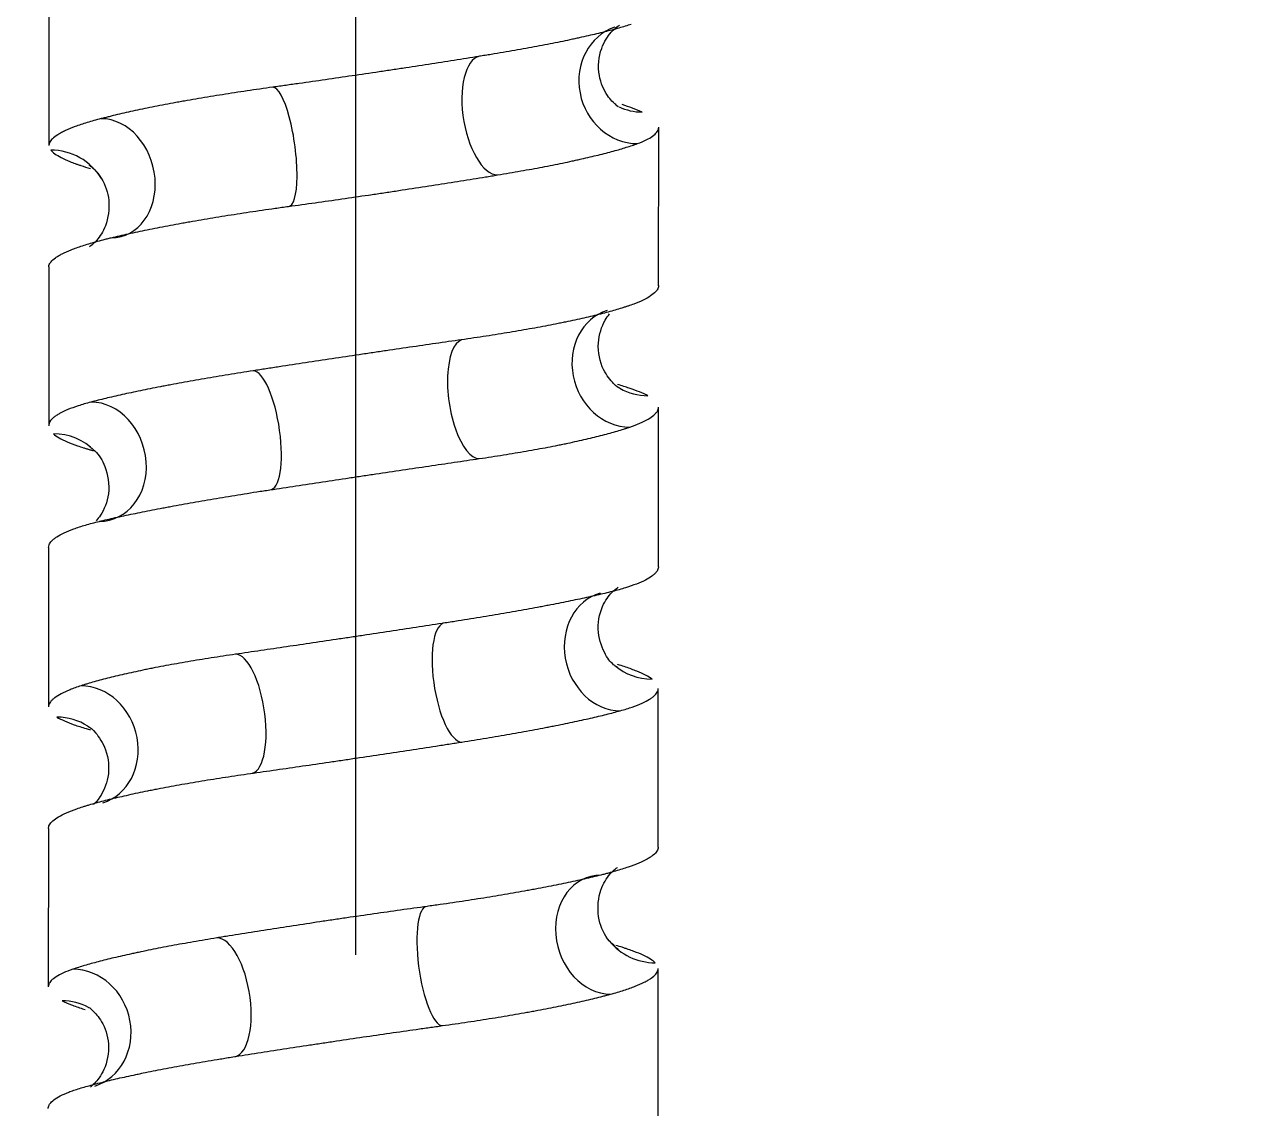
# Model space of a CAD drawing. Header units: millimetres. Extents: x 6110 to 6704, y -2661 to -1821.
# Drawn here: x 6335.95 to 6343.56, y -2261.06 to -2254.31 of the extents above; entities that cross this region are included whole.
import ezdxf

# ---------------------------------------------------------------- set-up
doc = ezdxf.new("R2010")
doc.units = ezdxf.units.MM
doc.header["$LTSCALE"] = 0.1
doc.linetypes.add('CENTERX2', pattern=[101.6, 63.5, -12.7, 12.7, -12.7])
doc.linetypes.add('HIDDEN2', pattern=[4.7625, 3.175, -1.5875])
doc.layers.add('1', color=4, linetype='HIDDEN2', lineweight=13)
doc.layers.add('DIM', color=3, linetype='Continuous', lineweight=9)
doc.layers.add('CENTER', color=1, linetype='CENTERX2')

msp = doc.modelspace()

# ---------------------------------------------------------------- hatches: boundary and pattern name
at = {"layer": 'DIM'}
h = msp.add_hatch(dxfattribs=at)
h.set_pattern_fill('ANSI31', color=2)
edge = h.paths.add_edge_path()
edge.add_line((6619.6172, -2595.9805), (6619.6172, -1962.2056))
edge.add_line((6634.6172, -1966.1101), (6619.6172, -1966.1101))
edge.add_line((6634.6172, -2610.9805), (6634.6172, -1966.1101))
edge.add_line((6634.6172, -2610.9805), (6184.4567, -2610.9805))
edge.add_line((6619.6172, -2595.9805), (6184.4567, -2595.9805))
edge.add_line((6184.4567, -2610.9805), (6184.4567, -2595.9805))

# ---------------------------------------------------------------- linework, layer by layer
at = {"layer": '1', "color": 7, "linetype": 'Continuous', "lineweight": -3}
for p, q in [((6336.0997, -2254.0662), (6336.099, -2255.0589)), ((6339.8984, -2255.9345), (6339.8991, -2254.9458)), ((6336.0985, -2255.8166), (6336.0978, -2256.8072)), ((6339.6576, -2256.5735), (6339.6578, -2256.5739)), ((6339.8972, -2257.6866), (6339.8979, -2256.6923)), ((6336.0973, -2257.5655), (6336.0966, -2258.5596)), ((6339.896, -2259.4352), (6339.8967, -2258.4449)), ((6336.3392, -2258.6797), (6336.3416, -2258.6804)), ((6336.0961, -2259.3174), (6336.0954, -2260.3063)), ((6339.8948, -2261.1858), (6339.8955, -2260.193))]:
    msp.add_line(p, q, dxfattribs=at)
for centre, major_axis, ratio, start_param, end_param in [((6339.7468, -2254.6768), (0.1212, -0.3549), 0.911493, 3.142198, 5.980459), ((6338.8471, -2254.8726), (0.0604, -0.3701), 0.442253, 3.071045, 6.209328), ((6337.5431, -2255.0681), (0.0512, -0.3715), 0.238715, 6.250173, 9.391835), ((6339.8131, -2254.4805), (0.1654, 0.3365), 0.944292, 3.155631, 3.574075), ((6336.4559, -2255.2639), (0.091, -0.3638), 0.80307, 6.085696, 9.22416), ((6336.1057, -2255.4601), (0.3194, 0.1965), 0.987677, 6.27403, 7.29603), ((6339.6945, -2256.4446), (0.116, -0.3566), 0.883816, 3.142098, 6.001101), ((6338.7354, -2256.6404), (0.0538, -0.3711), 0.384062, 3.085548, 6.227234), ((6337.4242, -2256.8359), (0.0567, -0.3707), 0.297891, 6.238801, 9.377301), ((6339.8439, -2256.2484), (0.1861, 0.3256), 0.963236, 3.141486, 3.643803), ((6336.3874, -2257.0316), (0.092, -0.3635), 0.840615, 6.073355, 9.214383), ((6336.118, -2257.228), (0.2667, 0.2636), 0.978937, 6.281456, 7.061331), ((6339.6348, -2258.2125), (0.0958, -0.3626), 0.854282, 3.156971, 6.060499), ((6338.6204, -2258.4081), (0.0573, -0.3706), 0.32561, 3.092796, 6.231331), ((6337.3087, -2258.6037), (0.0533, -0.3712), 0.359631, 6.231679, 9.372743), ((6339.8681, -2258.0162), (0.2418, 0.2867), 0.974334, 3.139342, 3.827274), ((6336.3245, -2258.7995), (0.1103, -0.3584), 0.870427, 0.000332, 2.877564), ((6336.1389, -2258.9958), (0.2027, 0.3155), 0.969085, 6.282931, 6.839703), ((6339.5688, -2259.9802), (0.0947, -0.3628), 0.819783, 2.931919, 6.070488), ((6338.5032, -2260.1759), (0.0515, -0.3714), 0.264212, 3.104959, 6.246058), ((6337.1951, -2260.3714), (0.0596, -0.3702), 0.416189, 6.21749, 9.35587), ((6339.8836, -2259.7841), (0.2911, 0.2364), 0.985157, 3.136968, 4.022152), ((6336.2696, -2260.5673), (0.1148, -0.357), 0.900815, 0.000333, 2.859074), ((6336.1665, -2260.7637), (0.179, 0.3295), 0.952585, 0.000493, 0.475254)]:
    msp.add_ellipse(centre, major_axis=major_axis, ratio=ratio, start_param=start_param, end_param=end_param, dxfattribs=at)
for points, knots in [([(6339.7274, -2254.3051), (6339.7038, -2254.3127), (6339.6781, -2254.3204), (6339.6227, -2254.336), (6339.5632, -2254.3519), (6339.4956, -2254.3681), (6339.4419, -2254.3804), (6339.4142, -2254.3867), (6339.3854, -2254.3929), (6339.366, -2254.3971), (6339.3561, -2254.3992), (6339.3064, -2254.4097), (6339.2651, -2254.4181), (6339.1796, -2254.4349), (6339.0912, -2254.4516), (6338.997, -2254.4683), (6338.9241, -2254.4808), (6338.8995, -2254.485), (6338.8619, -2254.4912), (6338.8493, -2254.4933), (6338.824, -2254.4974), (6338.8112, -2254.4995), (6338.7984, -2254.5015)], [0, 0, 0, 0, 0.125, 0.125, 0.25, 0.375, 0.375, 0.4375, 0.46875, 0.46875, 0.5, 0.5, 0.625, 0.625, 0.75, 0.875, 0.875, 0.9375, 0.9375, 0.96875, 0.96875, 1, 1, 1, 1]), ([(6339.6486, -2254.8198), (6339.6483, -2254.8211), (6339.6377, -2254.8106), (6339.5761, -2254.7567), (6339.5145, -2254.6207), (6339.5304, -2254.4547), (6339.6028, -2254.3473), (6339.6476, -2254.314), (6339.6545, -2254.3107), (6339.6545, -2254.3107)], [0, 0, 0, 0, 0.132994, 0.275753, 0.435551, 0.618603, 0.77104, 0.901233, 1, 1, 1, 1]), ([(6338.7984, -2254.5015), (6338.7474, -2254.5097), (6338.6958, -2254.518), (6338.5914, -2254.5344), (6338.4856, -2254.551), (6338.3774, -2254.5676), (6338.2953, -2254.5801), (6338.2677, -2254.5843), (6338.2262, -2254.5906), (6338.2123, -2254.5926), (6338.1844, -2254.5968), (6338.1705, -2254.5989), (6338.1007, -2254.6094), (6338.045, -2254.6176), (6337.934, -2254.6339), (6337.8234, -2254.65), (6337.7134, -2254.6658), (6337.6312, -2254.6774), (6337.6039, -2254.6812), (6337.5493, -2254.6889), (6337.522, -2254.6927), (6337.4948, -2254.6965)], [0, 0, 0, 0, 0.125, 0.125, 0.25, 0.375, 0.375, 0.4375, 0.4375, 0.46875, 0.46875, 0.5, 0.5, 0.625, 0.625, 0.75, 0.875, 0.875, 0.9375, 0.9375, 1, 1, 1, 1]), ([(6337.4948, -2254.6965), (6337.4402, -2254.704), (6337.3867, -2254.7117), (6337.2818, -2254.7273), (6337.1791, -2254.7431), (6337.0805, -2254.7593), (6337.0082, -2254.7716), (6336.9844, -2254.7758), (6336.949, -2254.782), (6336.9373, -2254.7841), (6336.914, -2254.7883), (6336.9024, -2254.7904), (6336.8452, -2254.8009), (6336.8011, -2254.8093), (6336.7165, -2254.8261), (6336.6354, -2254.8428), (6336.5611, -2254.8595), (6336.508, -2254.872), (6336.4907, -2254.8762), (6336.4655, -2254.8824), (6336.4572, -2254.8845), (6336.4408, -2254.8887), (6336.4328, -2254.8907), (6336.4249, -2254.8928)], [0, 0, 0, 0, 0.125, 0.125, 0.25, 0.375, 0.375, 0.4375, 0.4375, 0.46875, 0.46875, 0.5, 0.5, 0.625, 0.625, 0.75, 0.875, 0.875, 0.9375, 0.9375, 0.96875, 0.96875, 1, 1, 1, 1]), ([(6339.7961, -2254.8515), (6339.7778, -2254.8433), (6339.7574, -2254.835), (6339.7153, -2254.8196), (6339.6942, -2254.8124), (6339.6715, -2254.8052)], [0, 0, 0, 0, 0.536803, 0.536803, 1, 1, 1, 1]), ([(6336.4249, -2254.8928), (6336.3934, -2254.901), (6336.3642, -2254.9093), (6336.3103, -2254.9258), (6336.2609, -2254.9424), (6336.2203, -2254.9591), (6336.1932, -2254.9717), (6336.1847, -2254.9758), (6336.1728, -2254.9821), (6336.169, -2254.9842), (6336.1616, -2254.9885), (6336.1581, -2254.9906), (6336.1413, -2255.001), (6336.1303, -2255.0093), (6336.1132, -2255.0257), (6336.1023, -2255.0401), (6336.099, -2255.0542), (6336.099, -2255.0603)], [0, 0, 0, 0, 0.147498, 0.147498, 0.294996, 0.442494, 0.442494, 0.516243, 0.516243, 0.553118, 0.553118, 0.589992, 0.589992, 0.73749, 0.73749, 0.884988, 1, 1, 1, 1]), ([(6339.766, -2255.0485), (6339.7868, -2255.0409), (6339.8051, -2255.0332), (6339.8369, -2255.0176), (6339.8638, -2255.0017), (6339.8811, -2254.9855), (6339.8904, -2254.9731), (6339.8929, -2254.9689), (6339.8958, -2254.9627), (6339.8965, -2254.9606), (6339.8978, -2254.9564), (6339.8983, -2254.9543), (6339.8989, -2254.9501), (6339.8991, -2254.948), (6339.8991, -2254.9459)], [0, 0, 0, 0, 0.235508, 0.235508, 0.471017, 0.706525, 0.706525, 0.824279, 0.824279, 0.883156, 0.883156, 0.942033, 0.942033, 1, 1, 1, 1]), ([(6338.8952, -2255.2437), (6338.9448, -2255.2355), (6338.9928, -2255.2272), (6339.0857, -2255.2108), (6339.1757, -2255.1942), (6339.2597, -2255.1776), (6339.3205, -2255.1651), (6339.3503, -2255.1588), (6339.3793, -2255.1525), (6339.3984, -2255.1483), (6339.4078, -2255.1462), (6339.4545, -2255.1358), (6339.4897, -2255.1275), (6339.556, -2255.1112), (6339.6182, -2255.095), (6339.6724, -2255.0793), (6339.7098, -2255.0676), (6339.7218, -2255.0638), (6339.7447, -2255.0561), (6339.7557, -2255.0523), (6339.766, -2255.0485)], [0, 0, 0, 0, 0.125, 0.125, 0.25, 0.375, 0.375, 0.4375, 0.46875, 0.46875, 0.5, 0.5, 0.625, 0.625, 0.75, 0.875, 0.875, 0.9375, 0.9375, 1, 1, 1, 1]), ([(6336.1102, -2255.0884), (6336.1163, -2255.096), (6336.1249, -2255.1038), (6336.1468, -2255.1194), (6336.1735, -2255.1353), (6336.2096, -2255.1517), (6336.2402, -2255.1641), (6336.2511, -2255.1682), (6336.2682, -2255.1745), (6336.274, -2255.1766), (6336.2861, -2255.1808), (6336.2922, -2255.1829), (6336.3171, -2255.1913), (6336.3368, -2255.1976), (6336.3577, -2255.2038)], [0, 0, 0, 0, 0.210998, 0.210998, 0.421996, 0.632994, 0.632994, 0.738493, 0.738493, 0.791243, 0.791243, 0.843993, 0.843993, 1, 1, 1, 1]), ([(6336.3471, -2255.1805), (6336.3472, -2255.1804), (6336.3574, -2255.1858), (6336.3972, -2255.2215), (6336.4198, -2255.2553), (6336.4251, -2255.2636)], [0, 0, 0, 0, 0.441201, 0.873654, 1, 1, 1, 1]), ([(6336.4251, -2255.2636), (6336.4515, -2255.3082), (6336.4846, -2255.4002), (6336.4629, -2255.5603), (6336.3973, -2255.6556), (6336.358, -2255.6873), (6336.3512, -2255.6912), (6336.3512, -2255.6911)], [0, 0, 0, 0, 0.231423, 0.479497, 0.680555, 0.857573, 1, 1, 1, 1]), ([(6337.5913, -2255.4398), (6337.6466, -2255.4323), (6337.702, -2255.4246), (6337.813, -2255.409), (6337.9242, -2255.3932), (6338.0358, -2255.377), (6338.1197, -2255.3647), (6338.1477, -2255.3606), (6338.1897, -2255.3543), (6338.2037, -2255.3522), (6338.2317, -2255.348), (6338.2457, -2255.3459), (6338.3155, -2255.3354), (6338.3706, -2255.327), (6338.4794, -2255.3103), (6338.5868, -2255.2936), (6338.6913, -2255.2769), (6338.7687, -2255.2644), (6338.7943, -2255.2603), (6338.8324, -2255.254), (6338.8451, -2255.2519), (6338.8703, -2255.2478), (6338.8828, -2255.2457), (6338.8952, -2255.2437)], [0, 0, 0, 0, 0.125, 0.125, 0.25, 0.375, 0.375, 0.4375, 0.4375, 0.46875, 0.46875, 0.5, 0.5, 0.625, 0.625, 0.75, 0.875, 0.875, 0.9375, 0.9375, 0.96875, 0.96875, 1, 1, 1, 1]), ([(6336.4878, -2255.6349), (6336.5219, -2255.6267), (6336.5577, -2255.6185), (6336.6326, -2255.602), (6336.7108, -2255.5854), (6336.7956, -2255.5688), (6336.8617, -2255.5562), (6336.8953, -2255.55), (6336.93, -2255.5437), (6336.9533, -2255.5395), (6336.965, -2255.5374), (6337.0241, -2255.527), (6337.0724, -2255.5187), (6337.1709, -2255.5024), (6337.2714, -2255.4863), (6337.3757, -2255.4706), (6337.4555, -2255.4589), (6337.4823, -2255.4551), (6337.5365, -2255.4474), (6337.5638, -2255.4436), (6337.5913, -2255.4398)], [0, 0, 0, 0, 0.125, 0.125, 0.25, 0.375, 0.375, 0.4375, 0.46875, 0.46875, 0.5, 0.5, 0.625, 0.625, 0.75, 0.875, 0.875, 0.9375, 0.9375, 1, 1, 1, 1]), ([(6336.0985, -2255.8175), (6336.0985, -2255.8145), (6336.0988, -2255.8116), (6336.1014, -2255.8008), (6336.11, -2255.7849), (6336.1283, -2255.7686), (6336.1458, -2255.7562), (6336.1522, -2255.7521), (6336.1628, -2255.7458), (6336.1665, -2255.7437), (6336.1742, -2255.7395), (6336.1782, -2255.7374), (6336.1989, -2255.7269), (6336.2177, -2255.7185), (6336.2598, -2255.7017), (6336.3063, -2255.6849), (6336.3616, -2255.6682), (6336.4064, -2255.6557), (6336.4219, -2255.6515), (6336.446, -2255.6453), (6336.4542, -2255.6432), (6336.4708, -2255.639), (6336.4793, -2255.637), (6336.4878, -2255.6349)], [0, 0, 0, 0, 0.051729, 0.051729, 0.187197, 0.322664, 0.322664, 0.390397, 0.390397, 0.424264, 0.424264, 0.458131, 0.458131, 0.593598, 0.593598, 0.729066, 0.864533, 0.864533, 0.932266, 0.932266, 0.966133, 0.966133, 1, 1, 1, 1]), ([(6339.8984, -2255.9335), (6339.8984, -2255.9383), (6339.8975, -2255.9432), (6339.8943, -2255.9522), (6339.8922, -2255.9564), (6339.888, -2255.9626), (6339.8865, -2255.9647), (6339.8832, -2255.9689), (6339.8813, -2255.9711), (6339.8713, -2255.9816), (6339.8609, -2255.99), (6339.8354, -2256.0068), (6339.8052, -2256.0236), (6339.7656, -2256.0403), (6339.7323, -2256.0528), (6339.7206, -2256.057), (6339.7022, -2256.0632), (6339.6959, -2256.0653), (6339.683, -2256.0695), (6339.6764, -2256.0715), (6339.6697, -2256.0736)], [0, 0, 0, 0, 0.106107, 0.106107, 0.195496, 0.195496, 0.240191, 0.240191, 0.284886, 0.284886, 0.463664, 0.463664, 0.642443, 0.821221, 0.821221, 0.910611, 0.910611, 0.955305, 0.955305, 1, 1, 1, 1]), ([(6339.6697, -2256.0736), (6339.643, -2256.0818), (6339.6143, -2256.09), (6339.5531, -2256.1065), (6339.4881, -2256.1231), (6339.4155, -2256.1398), (6339.3581, -2256.1523), (6339.3287, -2256.1585), (6339.2983, -2256.1648), (6339.2777, -2256.169), (6339.2673, -2256.1711), (6339.2148, -2256.1816), (6339.1715, -2256.1898), (6339.0822, -2256.2061), (6338.9903, -2256.2223), (6338.8931, -2256.238), (6338.8183, -2256.2496), (6338.793, -2256.2535), (6338.7418, -2256.2611), (6338.7158, -2256.2649), (6338.6896, -2256.2687)], [0, 0, 0, 0, 0.125, 0.125, 0.25, 0.375, 0.375, 0.4375, 0.46875, 0.46875, 0.5, 0.5, 0.625, 0.625, 0.75, 0.875, 0.875, 0.9375, 0.9375, 1, 1, 1, 1]), ([(6339.6578, -2256.5739), (6339.648, -2256.5726), (6339.624, -2256.5521), (6339.5428, -2256.4584), (6339.5076, -2256.2941), (6339.5509, -2256.167), (6339.5834, -2256.1214), (6339.5924, -2256.1103)], [0, 0, 0, 0, 0.202101, 0.408097, 0.667621, 0.904027, 1, 1, 1, 1]), ([(6338.6896, -2256.2687), (6338.6369, -2256.2763), (6338.5836, -2256.284), (6338.4761, -2256.2995), (6338.3676, -2256.3153), (6338.2572, -2256.3315), (6338.1737, -2256.3438), (6338.1458, -2256.348), (6338.1036, -2256.3542), (6338.0896, -2256.3563), (6338.0614, -2256.3605), (6338.0472, -2256.3626), (6337.9767, -2256.3731), (6337.9207, -2256.3815), (6337.8093, -2256.3982), (6337.6985, -2256.4149), (6337.5891, -2256.4316), (6337.5075, -2256.4441), (6337.4804, -2256.4483), (6337.4399, -2256.4545), (6337.4264, -2256.4566), (6337.3995, -2256.4607), (6337.3861, -2256.4628), (6337.3728, -2256.4648)], [0, 0, 0, 0, 0.125, 0.125, 0.25, 0.375, 0.375, 0.4375, 0.4375, 0.46875, 0.46875, 0.5, 0.5, 0.625, 0.625, 0.75, 0.875, 0.875, 0.9375, 0.9375, 0.96875, 0.96875, 1, 1, 1, 1]), ([(6337.3728, -2256.4648), (6337.3198, -2256.473), (6337.268, -2256.4812), (6337.1667, -2256.4977), (6337.0678, -2256.5143), (6336.9737, -2256.5309), (6336.9048, -2256.5434), (6336.8708, -2256.5497), (6336.8375, -2256.556), (6336.8154, -2256.5602), (6336.8045, -2256.5623), (6336.7503, -2256.5727), (6336.7088, -2256.581), (6336.6295, -2256.5973), (6336.5538, -2256.6134), (6336.4853, -2256.6292), (6336.4367, -2256.6409), (6336.4209, -2256.6447), (6336.3903, -2256.6524), (6336.3755, -2256.6562), (6336.3612, -2256.66)], [0, 0, 0, 0, 0.125, 0.125, 0.25, 0.375, 0.375, 0.4375, 0.46875, 0.46875, 0.5, 0.5, 0.625, 0.625, 0.75, 0.875, 0.875, 0.9375, 0.9375, 1, 1, 1, 1]), ([(6339.8318, -2256.62), (6339.817, -2256.6124), (6339.7998, -2256.6047), (6339.7611, -2256.589), (6339.7194, -2256.5737), (6339.6694, -2256.5579), (6339.6433, -2256.5502)], [0, 0, 0, 0, 0.341064, 0.341064, 0.682129, 1, 1, 1, 1]), ([(6336.3612, -2256.66), (6336.3325, -2256.6676), (6336.3061, -2256.6753), (6336.258, -2256.6909), (6336.2146, -2256.7067), (6336.1803, -2256.723), (6336.1581, -2256.7354), (6336.1513, -2256.7395), (6336.1419, -2256.7458), (6336.1389, -2256.7479), (6336.1333, -2256.7521), (6336.1306, -2256.7542), (6336.1181, -2256.7647), (6336.1106, -2256.7732), (6336.1005, -2256.79), (6336.0979, -2256.7986), (6336.0978, -2256.8072), (6336.0978, -2256.8075)], [0, 0, 0, 0, 0.165889, 0.165889, 0.331779, 0.497668, 0.497668, 0.580613, 0.580613, 0.622085, 0.622085, 0.663558, 0.663558, 0.829447, 0.829447, 0.995337, 1, 1, 1, 1]), ([(6339.7182, -2256.8157), (6339.742, -2256.8075), (6339.7635, -2256.7992), (6339.8016, -2256.7827), (6339.835, -2256.7661), (6339.8591, -2256.7494), (6339.8736, -2256.7369), (6339.8779, -2256.7327), (6339.8834, -2256.7264), (6339.8851, -2256.7243), (6339.8881, -2256.7201), (6339.8895, -2256.718), (6339.8955, -2256.7077), (6339.8979, -2256.6996), (6339.8979, -2256.6916)], [0, 0, 0, 0, 0.200919, 0.200919, 0.401838, 0.602757, 0.602757, 0.703216, 0.703216, 0.753446, 0.753446, 0.803675, 0.803675, 1, 1, 1, 1]), ([(6336.1268, -2256.8569), (6336.1366, -2256.8652), (6336.1487, -2256.8734), (6336.1776, -2256.89), (6336.2111, -2256.9067), (6336.2536, -2256.9234), (6336.2889, -2256.936), (6336.3013, -2256.9402), (6336.3207, -2256.9465), (6336.3273, -2256.9486), (6336.3408, -2256.9528), (6336.3478, -2256.9549), (6336.3614, -2256.959), (6336.3682, -2256.961), (6336.375, -2256.963)], [0, 0, 0, 0, 0.236085, 0.236085, 0.472171, 0.708256, 0.708256, 0.826299, 0.826299, 0.88532, 0.88532, 0.944342, 0.944342, 1, 1, 1, 1]), ([(6338.7812, -2257.0121), (6338.8328, -2257.0045), (6338.8829, -2256.9968), (6338.9804, -2256.9812), (6339.075, -2256.9655), (6339.1641, -2256.9492), (6339.2289, -2256.9369), (6339.2607, -2256.9307), (6339.2918, -2256.9244), (6339.3123, -2256.9202), (6339.3225, -2256.9181), (6339.3726, -2256.9076), (6339.4107, -2256.8992), (6339.4829, -2256.8824), (6339.5512, -2256.8657), (6339.6116, -2256.849), (6339.6539, -2256.8365), (6339.6675, -2256.8323), (6339.6871, -2256.8261), (6339.6935, -2256.824), (6339.7061, -2256.8198), (6339.7122, -2256.8178), (6339.7182, -2256.8157)], [0, 0, 0, 0, 0.125, 0.125, 0.25, 0.375, 0.375, 0.4375, 0.46875, 0.46875, 0.5, 0.5, 0.625, 0.625, 0.75, 0.875, 0.875, 0.9375, 0.9375, 0.96875, 0.96875, 1, 1, 1, 1]), ([(6336.3507, -2256.9357), (6336.3508, -2256.9356), (6336.3568, -2256.9392), (6336.3746, -2256.9554), (6336.3847, -2256.9643)], [0, 0, 0, 0, 0.553936, 1, 1, 1, 1]), ([(6336.3847, -2256.9643), (6336.4128, -2256.9894), (6336.4569, -2257.0562), (6336.4868, -2257.2304), (6336.434, -2257.3504), (6336.4018, -2257.3904), (6336.393, -2257.4)], [0, 0, 0, 0, 0.273527, 0.596144, 0.88266, 1, 1, 1, 1]), ([(6337.476, -2257.207), (6337.53, -2257.1988), (6337.5843, -2257.1906), (6337.6934, -2257.1741), (6337.803, -2257.1575), (6337.9137, -2257.1409), (6337.9971, -2257.1284), (6338.0249, -2257.1242), (6338.0668, -2257.118), (6338.0808, -2257.1159), (6338.1088, -2257.1117), (6338.1228, -2257.1096), (6338.1927, -2257.0992), (6338.2481, -2257.0909), (6338.3577, -2257.0746), (6338.4662, -2257.0585), (6338.5725, -2257.0428), (6338.6514, -2257.0312), (6338.6776, -2257.0273), (6338.7296, -2257.0196), (6338.7556, -2257.0158), (6338.7812, -2257.0121)], [0, 0, 0, 0, 0.125, 0.125, 0.25, 0.375, 0.375, 0.4375, 0.4375, 0.46875, 0.46875, 0.5, 0.5, 0.625, 0.625, 0.75, 0.875, 0.875, 0.9375, 0.9375, 1, 1, 1, 1]), ([(6336.4137, -2257.4033), (6336.445, -2257.3957), (6336.4781, -2257.388), (6336.548, -2257.3724), (6336.6214, -2257.3566), (6336.702, -2257.3404), (6336.7651, -2257.328), (6336.7973, -2257.3218), (6336.8305, -2257.3156), (6336.8529, -2257.3114), (6336.8642, -2257.3093), (6336.9211, -2257.2987), (6336.9677, -2257.2903), (6337.0633, -2257.2736), (6337.1611, -2257.2569), (6337.2634, -2257.2402), (6337.3419, -2257.2277), (6337.3683, -2257.2235), (6337.4084, -2257.2173), (6337.4219, -2257.2152), (6337.4489, -2257.2111), (6337.4624, -2257.209), (6337.476, -2257.207)], [0, 0, 0, 0, 0.125, 0.125, 0.25, 0.375, 0.375, 0.4375, 0.46875, 0.46875, 0.5, 0.5, 0.625, 0.625, 0.75, 0.875, 0.875, 0.9375, 0.9375, 0.96875, 0.96875, 1, 1, 1, 1]), ([(6336.0973, -2257.566), (6336.0973, -2257.5604), (6336.1, -2257.5465), (6336.1093, -2257.5326), (6336.1214, -2257.52), (6336.1261, -2257.5159), (6336.134, -2257.5096), (6336.1367, -2257.5075), (6336.1426, -2257.5033), (6336.1457, -2257.5012), (6336.162, -2257.4907), (6336.1773, -2257.4824), (6336.2124, -2257.466), (6336.252, -2257.4499), (6336.3006, -2257.4341), (6336.3404, -2257.4224), (6336.3543, -2257.4186), (6336.3831, -2257.4109), (6336.3982, -2257.4071), (6336.4137, -2257.4033)], [0, 0, 0, 0, 0.100398, 0.250332, 0.250332, 0.325299, 0.325299, 0.362782, 0.362782, 0.400265, 0.400265, 0.550199, 0.550199, 0.700133, 0.850066, 0.850066, 0.925033, 0.925033, 1, 1, 1, 1]), ([(6339.8972, -2257.6862), (6339.8972, -2257.6891), (6339.8961, -2257.7003), (6339.8906, -2257.7115), (6339.8809, -2257.7241), (6339.877, -2257.7283), (6339.8702, -2257.7346), (6339.8678, -2257.7367), (6339.8627, -2257.7409), (6339.86, -2257.743), (6339.8457, -2257.7535), (6339.8319, -2257.7617), (6339.7998, -2257.7781), (6339.7631, -2257.7943), (6339.7174, -2257.81), (6339.6796, -2257.8217), (6339.6665, -2257.8255), (6339.639, -2257.8332), (6339.6246, -2257.837), (6339.6098, -2257.8408)], [0, 0, 0, 0, 0.054653, 0.212211, 0.212211, 0.29099, 0.29099, 0.330379, 0.330379, 0.369769, 0.369769, 0.527327, 0.527327, 0.684884, 0.842442, 0.842442, 0.921221, 0.921221, 1, 1, 1, 1]), ([(6339.6098, -2257.8408), (6339.5798, -2257.8484), (6339.5479, -2257.8561), (6339.4805, -2257.8717), (6339.4094, -2257.8875), (6339.3311, -2257.9037), (6339.2695, -2257.916), (6339.238, -2257.9222), (6339.2055, -2257.9285), (6339.1836, -2257.9327), (6339.1725, -2257.9348), (6339.1168, -2257.9453), (6339.071, -2257.9537), (6338.977, -2257.9705), (6338.8807, -2257.9872), (6338.7796, -2258.0039), (6338.702, -2258.0163), (6338.6758, -2258.0205), (6338.636, -2258.0267), (6338.6227, -2258.0288), (6338.596, -2258.0329), (6338.5825, -2258.035), (6338.5691, -2258.0371)], [0, 0, 0, 0, 0.125, 0.125, 0.25, 0.375, 0.375, 0.4375, 0.46875, 0.46875, 0.5, 0.5, 0.625, 0.625, 0.75, 0.875, 0.875, 0.9375, 0.9375, 0.96875, 0.96875, 1, 1, 1, 1]), ([(6339.6263, -2258.3029), (6339.604, -2258.2883), (6339.5657, -2258.2415), (6339.5074, -2258.0934), (6339.5379, -2257.9332), (6339.6083, -2257.8401), (6339.6424, -2257.8164), (6339.6472, -2257.8137), (6339.6472, -2257.8137)], [0, 0, 0, 0, 0.176397, 0.371929, 0.584615, 0.758962, 0.911892, 1, 1, 1, 1]), ([(6338.5691, -2258.0371), (6338.5155, -2258.0453), (6338.4616, -2258.0535), (6338.3532, -2258.07), (6338.2441, -2258.0865), (6338.1338, -2258.1031), (6338.0505, -2258.1156), (6338.0226, -2258.1198), (6337.9808, -2258.1261), (6337.9668, -2258.1281), (6337.9388, -2258.1323), (6337.9247, -2258.1344), (6337.8548, -2258.1449), (6337.7993, -2258.1531), (6337.6893, -2258.1694), (6337.5803, -2258.1855), (6337.4731, -2258.2013), (6337.3935, -2258.2129), (6337.3671, -2258.2167), (6337.3145, -2258.2244), (6337.2883, -2258.2282), (6337.2624, -2258.232)], [0, 0, 0, 0, 0.125, 0.125, 0.25, 0.375, 0.375, 0.4375, 0.4375, 0.46875, 0.46875, 0.5, 0.5, 0.625, 0.625, 0.75, 0.875, 0.875, 0.9375, 0.9375, 1, 1, 1, 1]), ([(6337.2624, -2258.232), (6337.2102, -2258.2395), (6337.1593, -2258.2472), (6337.0603, -2258.2628), (6336.964, -2258.2786), (6336.873, -2258.2948), (6336.8067, -2258.3072), (6336.7741, -2258.3134), (6336.7422, -2258.3197), (6336.7212, -2258.3239), (6336.7107, -2258.326), (6336.6592, -2258.3365), (6336.62, -2258.3449), (6336.5454, -2258.3617), (6336.4746, -2258.3784), (6336.4116, -2258.3951), (6336.3673, -2258.4076), (6336.353, -2258.4118), (6336.3323, -2258.418), (6336.3256, -2258.4201), (6336.3123, -2258.4243), (6336.3058, -2258.4264), (6336.2994, -2258.4284)], [0, 0, 0, 0, 0.125, 0.125, 0.25, 0.375, 0.375, 0.4375, 0.46875, 0.46875, 0.5, 0.5, 0.625, 0.625, 0.75, 0.875, 0.875, 0.9375, 0.9375, 0.96875, 0.96875, 1, 1, 1, 1]), ([(6339.6448, -2258.317), (6339.6447, -2258.317), (6339.6409, -2258.3145), (6339.6304, -2258.3061), (6339.6263, -2258.3029)], [0, 0, 0, 0, 0.67102, 1, 1, 1, 1]), ([(6339.8578, -2258.3873), (6339.8465, -2258.379), (6339.8328, -2258.3708), (6339.801, -2258.3542), (6339.7646, -2258.3375), (6339.7192, -2258.3208), (6339.6817, -2258.3082), (6339.6687, -2258.304), (6339.651, -2258.2986), (6339.6469, -2258.2974), (6339.6428, -2258.2961)], [0, 0, 0, 0, 0.27417, 0.27417, 0.548339, 0.822509, 0.822509, 0.959594, 0.959594, 1, 1, 1, 1]), ([(6336.2994, -2258.4284), (6336.2742, -2258.4366), (6336.2514, -2258.4449), (6336.2104, -2258.4614), (6336.174, -2258.478), (6336.1469, -2258.4947), (6336.1301, -2258.5072), (6336.1251, -2258.5114), (6336.1185, -2258.5177), (6336.1164, -2258.5198), (6336.1126, -2258.524), (6336.1108, -2258.5261), (6336.1028, -2258.5366), (6336.0988, -2258.5449), (6336.0969, -2258.5556), (6336.0966, -2258.558), (6336.0966, -2258.5605)], [0, 0, 0, 0, 0.188675, 0.188675, 0.377351, 0.566026, 0.566026, 0.660364, 0.660364, 0.707533, 0.707533, 0.754702, 0.754702, 0.943377, 0.943377, 1, 1, 1, 1]), ([(6339.6598, -2258.5841), (6339.6872, -2258.5765), (6339.7122, -2258.5689), (6339.7574, -2258.5532), (6339.7979, -2258.5374), (6339.8291, -2258.5211), (6339.8491, -2258.5088), (6339.8551, -2258.5046), (6339.8633, -2258.4984), (6339.8659, -2258.4963), (6339.8707, -2258.4921), (6339.873, -2258.4899), (6339.8836, -2258.4794), (6339.8895, -2258.471), (6339.8955, -2258.4566), (6339.8967, -2258.4507), (6339.8967, -2258.4448)], [0, 0, 0, 0, 0.175246, 0.175246, 0.350492, 0.525739, 0.525739, 0.613362, 0.613362, 0.657173, 0.657173, 0.700985, 0.700985, 0.876231, 0.876231, 1, 1, 1, 1]), ([(6336.1495, -2258.6242), (6336.1628, -2258.6318), (6336.1784, -2258.6395), (6336.2142, -2258.6552), (6336.2545, -2258.6711), (6336.3038, -2258.6874), (6336.3396, -2258.6984), (6336.3488, -2258.7012), (6336.3581, -2258.7039)], [0, 0, 0, 0, 0.300312, 0.300312, 0.600624, 0.900936, 0.900936, 1, 1, 1, 1]), ([(6338.6713, -2258.7792), (6338.7238, -2258.771), (6338.7751, -2258.7628), (6338.875, -2258.7463), (6338.9726, -2258.7298), (6339.0651, -2258.7131), (6339.1327, -2258.7006), (6339.166, -2258.6944), (6339.1986, -2258.6881), (6339.2202, -2258.6839), (6339.2309, -2258.6818), (6339.2839, -2258.6714), (6339.3243, -2258.6631), (6339.4015, -2258.6468), (6339.4749, -2258.6306), (6339.541, -2258.6149), (6339.5877, -2258.6032), (6339.6028, -2258.5994), (6339.6321, -2258.5917), (6339.6462, -2258.5879), (6339.6598, -2258.5841)], [0, 0, 0, 0, 0.125, 0.125, 0.25, 0.375, 0.375, 0.4375, 0.46875, 0.46875, 0.5, 0.5, 0.625, 0.625, 0.75, 0.875, 0.875, 0.9375, 0.9375, 1, 1, 1, 1]), ([(6336.3416, -2258.6804), (6336.3568, -2258.686), (6336.388, -2258.7148), (6336.4674, -2258.8288), (6336.4809, -2258.9961), (6336.424, -2259.12), (6336.388, -2259.1582), (6336.3766, -2259.1688)], [0, 0, 0, 0, 0.190183, 0.39478, 0.642988, 0.856436, 1, 1, 1, 1]), ([(6337.355, -2258.9753), (6337.4083, -2258.9678), (6337.462, -2258.9601), (6337.5703, -2258.9445), (6337.6794, -2258.9287), (6337.7902, -2258.9125), (6337.8739, -2258.9002), (6337.9019, -2258.8961), (6337.944, -2258.8898), (6337.9581, -2258.8877), (6337.9863, -2258.8835), (6338.0004, -2258.8814), (6338.0709, -2258.8709), (6338.1268, -2258.8625), (6338.2379, -2258.8458), (6338.3482, -2258.8291), (6338.4569, -2258.8124), (6338.5378, -2258.7999), (6338.5647, -2258.7958), (6338.6048, -2258.7896), (6338.6182, -2258.7875), (6338.6448, -2258.7833), (6338.6581, -2258.7813), (6338.6713, -2258.7792)], [0, 0, 0, 0, 0.125, 0.125, 0.25, 0.375, 0.375, 0.4375, 0.4375, 0.46875, 0.46875, 0.5, 0.5, 0.625, 0.625, 0.75, 0.875, 0.875, 0.9375, 0.9375, 0.96875, 0.96875, 1, 1, 1, 1]), ([(6336.3506, -2259.1705), (6336.3787, -2259.1623), (6336.4087, -2259.1541), (6336.4725, -2259.1375), (6336.54, -2259.121), (6336.615, -2259.1043), (6336.674, -2259.0918), (6336.7043, -2259.0855), (6336.7356, -2259.0792), (6336.7567, -2259.0751), (6336.7674, -2259.073), (6336.8211, -2259.0625), (6336.8654, -2259.0542), (6336.9566, -2259.0379), (6337.0502, -2259.0218), (6337.1489, -2259.0061), (6337.2248, -2258.9944), (6337.2504, -2258.9906), (6337.3023, -2258.9829), (6337.3286, -2258.9791), (6337.355, -2258.9753)], [0, 0, 0, 0, 0.125, 0.125, 0.25, 0.375, 0.375, 0.4375, 0.46875, 0.46875, 0.5, 0.5, 0.625, 0.625, 0.75, 0.875, 0.875, 0.9375, 0.9375, 1, 1, 1, 1]), ([(6336.0961, -2259.3185), (6336.0961, -2259.3111), (6336.0982, -2259.3036), (6336.1046, -2259.2919), (6336.1075, -2259.2878), (6336.1128, -2259.2815), (6336.1147, -2259.2794), (6336.1189, -2259.2752), (6336.1211, -2259.2731), (6336.133, -2259.2625), (6336.145, -2259.2541), (6336.1735, -2259.2373), (6336.2067, -2259.2205), (6336.2492, -2259.2038), (6336.2845, -2259.1913), (6336.2969, -2259.1871), (6336.3164, -2259.1809), (6336.3231, -2259.1788), (6336.3366, -2259.1747), (6336.3435, -2259.1726), (6336.3506, -2259.1705)], [0, 0, 0, 0, 0.154887, 0.154887, 0.239398, 0.239398, 0.281654, 0.281654, 0.32391, 0.32391, 0.492932, 0.492932, 0.661955, 0.830977, 0.830977, 0.915489, 0.915489, 0.957744, 0.957744, 1, 1, 1, 1]), ([(6339.896, -2259.4341), (6339.896, -2259.4346), (6339.896, -2259.4351), (6339.8957, -2259.4434), (6339.8902, -2259.4593), (6339.875, -2259.4755), (6339.8599, -2259.4879), (6339.8542, -2259.4921), (6339.8447, -2259.4983), (6339.8414, -2259.5004), (6339.8345, -2259.5046), (6339.8309, -2259.5067), (6339.8121, -2259.5173), (6339.7947, -2259.5257), (6339.7555, -2259.5425), (6339.7118, -2259.5592), (6339.6592, -2259.5759), (6339.6163, -2259.5884), (6339.6015, -2259.5926), (6339.5783, -2259.5988), (6339.5705, -2259.6009), (6339.5545, -2259.6051), (6339.5463, -2259.6071), (6339.5381, -2259.6092)], [0, 0, 0, 0, 0.009095, 0.009095, 0.150653, 0.292211, 0.292211, 0.36299, 0.36299, 0.398379, 0.398379, 0.433769, 0.433769, 0.575326, 0.575326, 0.716884, 0.858442, 0.858442, 0.929221, 0.929221, 0.964611, 0.964611, 1, 1, 1, 1]), ([(6339.5381, -2259.6092), (6339.5053, -2259.6174), (6339.4707, -2259.6256), (6339.3982, -2259.6421), (6339.3222, -2259.6587), (6339.2395, -2259.6753), (6339.1749, -2259.6878), (6339.142, -2259.6941), (6339.108, -2259.7004), (6339.0852, -2259.7045), (6339.0737, -2259.7066), (6339.0157, -2259.7171), (6338.9683, -2259.7253), (6338.8713, -2259.7417), (6338.7722, -2259.7578), (6338.669, -2259.7735), (6338.5901, -2259.7851), (6338.5635, -2259.789), (6338.5098, -2259.7966), (6338.4826, -2259.8004), (6338.4553, -2259.8042)], [0, 0, 0, 0, 0.125, 0.125, 0.25, 0.375, 0.375, 0.4375, 0.46875, 0.46875, 0.5, 0.5, 0.625, 0.625, 0.75, 0.875, 0.875, 0.9375, 0.9375, 1, 1, 1, 1]), ([(6339.5925, -2260.0205), (6339.5599, -2259.9807), (6339.5163, -2259.8936), (6339.5198, -2259.7194), (6339.5854, -2259.6081), (6339.6333, -2259.566), (6339.6424, -2259.5611), (6339.6424, -2259.5612)], [0, 0, 0, 0, 0.230827, 0.474476, 0.67147, 0.840102, 1, 1, 1, 1]), ([(6338.4553, -2259.8042), (6338.4004, -2259.8118), (6338.3452, -2259.8195), (6338.2346, -2259.835), (6338.1237, -2259.8508), (6338.012, -2259.867), (6337.9281, -2259.8794), (6337.9, -2259.8835), (6337.8579, -2259.8897), (6337.8439, -2259.8918), (6337.8157, -2259.896), (6337.8017, -2259.8981), (6337.7316, -2259.9086), (6337.6762, -2259.917), (6337.5667, -2259.9337), (6337.4585, -2259.9505), (6337.3528, -2259.9671), (6337.2746, -2259.9796), (6337.2486, -2259.9838), (6337.21, -2259.99), (6337.1972, -2259.9921), (6337.1716, -2259.9962), (6337.1589, -2259.9983), (6337.1463, -2260.0004)], [0, 0, 0, 0, 0.125, 0.125, 0.25, 0.375, 0.375, 0.4375, 0.4375, 0.46875, 0.46875, 0.5, 0.5, 0.625, 0.625, 0.75, 0.875, 0.875, 0.9375, 0.9375, 0.96875, 0.96875, 1, 1, 1, 1]), ([(6337.1463, -2260.0004), (6337.096, -2260.0086), (6337.0473, -2260.0168), (6336.9527, -2260.0333), (6336.861, -2260.0498), (6336.775, -2260.0665), (6336.7127, -2260.079), (6336.6821, -2260.0853), (6336.6524, -2260.0916), (6336.6327, -2260.0958), (6336.6229, -2260.0979), (6336.5749, -2260.1083), (6336.5385, -2260.1166), (6336.4697, -2260.1329), (6336.405, -2260.1491), (6336.3482, -2260.1648), (6336.3086, -2260.1765), (6336.296, -2260.1804), (6336.2716, -2260.188), (6336.26, -2260.1919), (6336.2489, -2260.1956)], [0, 0, 0, 0, 0.125, 0.125, 0.25, 0.375, 0.375, 0.4375, 0.46875, 0.46875, 0.5, 0.5, 0.625, 0.625, 0.75, 0.875, 0.875, 0.9375, 0.9375, 1, 1, 1, 1]), ([(6339.6482, -2260.0722), (6339.648, -2260.0725), (6339.6397, -2260.0682), (6339.6125, -2260.0405), (6339.5925, -2260.0205)], [0, 0, 0, 0, 0.459526, 1, 1, 1, 1]), ([(6339.8778, -2260.1558), (6339.8701, -2260.1481), (6339.86, -2260.1404), (6339.835, -2260.1248), (6339.8053, -2260.1089), (6339.7663, -2260.0926), (6339.7334, -2260.0802), (6339.7219, -2260.076), (6339.7037, -2260.0697), (6339.6975, -2260.0676), (6339.6848, -2260.0634), (6339.6783, -2260.0613), (6339.6591, -2260.0552), (6339.646, -2260.0512), (6339.6325, -2260.0472)], [0, 0, 0, 0, 0.22352, 0.22352, 0.44704, 0.67056, 0.67056, 0.78232, 0.78232, 0.8382, 0.8382, 0.89408, 0.89408, 1, 1, 1, 1]), ([(6336.2489, -2260.1956), (6336.2266, -2260.2032), (6336.2068, -2260.2109), (6336.172, -2260.2266), (6336.1421, -2260.2424), (6336.1217, -2260.2587), (6336.11, -2260.2711), (6336.1067, -2260.2752), (6336.1027, -2260.2815), (6336.1015, -2260.2836), (6336.0995, -2260.2878), (6336.0986, -2260.2899), (6336.0963, -2260.2967), (6336.0955, -2260.3014), (6336.0954, -2260.3062)], [0, 0, 0, 0, 0.219328, 0.219328, 0.438657, 0.657985, 0.657985, 0.767649, 0.767649, 0.822482, 0.822482, 0.877314, 0.877314, 1, 1, 1, 1]), ([(6339.5986, -2260.3513), (6339.6288, -2260.3431), (6339.6566, -2260.3348), (6339.7078, -2260.3183), (6339.7545, -2260.3017), (6339.7923, -2260.285), (6339.8172, -2260.2725), (6339.8249, -2260.2683), (6339.8357, -2260.262), (6339.8391, -2260.2599), (6339.8457, -2260.2557), (6339.8489, -2260.2536), (6339.8638, -2260.2431), (6339.8733, -2260.2348), (6339.8873, -2260.2184), (6339.894, -2260.2067), (6339.8955, -2260.1952), (6339.8955, -2260.1916)], [0, 0, 0, 0, 0.154924, 0.154924, 0.309848, 0.464772, 0.464772, 0.542235, 0.542235, 0.580966, 0.580966, 0.619697, 0.619697, 0.774621, 0.774621, 0.929545, 1, 1, 1, 1]), ([(6338.5511, -2260.5476), (6338.6052, -2260.54), (6338.6582, -2260.5323), (6338.7619, -2260.5168), (6338.8633, -2260.501), (6338.9603, -2260.4847), (6339.0313, -2260.4724), (6339.0547, -2260.4683), (6339.0894, -2260.462), (6339.1009, -2260.4599), (6339.1237, -2260.4557), (6339.1351, -2260.4536), (6339.1911, -2260.4431), (6339.2341, -2260.4347), (6339.3166, -2260.418), (6339.3956, -2260.4012), (6339.4675, -2260.3846), (6339.5187, -2260.3721), (6339.5354, -2260.3679), (6339.5596, -2260.3617), (6339.5676, -2260.3596), (6339.5833, -2260.3554), (6339.591, -2260.3534), (6339.5986, -2260.3513)], [0, 0, 0, 0, 0.125, 0.125, 0.25, 0.375, 0.375, 0.4375, 0.4375, 0.46875, 0.46875, 0.5, 0.5, 0.625, 0.625, 0.75, 0.875, 0.875, 0.9375, 0.9375, 0.96875, 0.96875, 1, 1, 1, 1]), ([(6336.182, -2260.3927), (6336.1988, -2260.4009), (6336.2178, -2260.4092), (6336.2601, -2260.4258), (6336.2882, -2260.4358), (6336.3194, -2260.4458), (6336.3248, -2260.4475)], [0, 0, 0, 0, 0.453771, 0.453771, 0.907542, 1, 1, 1, 1]), ([(6336.3455, -2260.4342), (6336.3481, -2260.4309), (6336.3622, -2260.4438), (6336.434, -2260.5161), (6336.4847, -2260.6637), (6336.4527, -2260.8237), (6336.3886, -2260.9049), (6336.3641, -2260.9253), (6336.3575, -2260.9302)], [0, 0, 0, 0, 0.180553, 0.346151, 0.53541, 0.741165, 0.909961, 1, 1, 1, 1]), ([(6337.2444, -2260.7425), (6337.296, -2260.7343), (6337.3482, -2260.7261), (6337.4538, -2260.7096), (6337.5604, -2260.6931), (6337.6693, -2260.6764), (6337.7519, -2260.6639), (6337.7795, -2260.6598), (6337.8212, -2260.6535), (6337.8352, -2260.6514), (6337.8631, -2260.6472), (6337.8771, -2260.6451), (6337.9471, -2260.6347), (6338.0028, -2260.6264), (6338.1138, -2260.6101), (6338.2243, -2260.594), (6338.3338, -2260.5783), (6338.4156, -2260.5667), (6338.4428, -2260.5628), (6338.4971, -2260.5552), (6338.5242, -2260.5513), (6338.5511, -2260.5476)], [0, 0, 0, 0, 0.125, 0.125, 0.25, 0.375, 0.375, 0.4375, 0.4375, 0.46875, 0.46875, 0.5, 0.5, 0.625, 0.625, 0.75, 0.875, 0.875, 0.9375, 0.9375, 1, 1, 1, 1]), ([(6336.2901, -2260.939), (6336.3151, -2260.9314), (6336.3422, -2260.9237), (6336.4003, -2260.9081), (6336.4624, -2260.8922), (6336.5324, -2260.876), (6336.5879, -2260.8636), (6336.6164, -2260.8574), (6336.6461, -2260.8511), (6336.6661, -2260.8469), (6336.6762, -2260.8448), (6336.7273, -2260.8343), (6336.7696, -2260.8259), (6336.857, -2260.8092), (6336.9473, -2260.7924), (6337.043, -2260.7757), (6337.117, -2260.7633), (6337.142, -2260.7591), (6337.1801, -2260.7529), (6337.1928, -2260.7508), (6337.2185, -2260.7466), (6337.2315, -2260.7446), (6337.2444, -2260.7425)], [0, 0, 0, 0, 0.125, 0.125, 0.25, 0.375, 0.375, 0.4375, 0.46875, 0.46875, 0.5, 0.5, 0.625, 0.625, 0.75, 0.875, 0.875, 0.9375, 0.9375, 0.96875, 0.96875, 1, 1, 1, 1]), ([(6336.0949, -2261.0646), (6336.0949, -2261.0631), (6336.095, -2261.0615), (6336.0957, -2261.0557), (6336.0968, -2261.0516), (6336.0993, -2261.0453), (6336.1004, -2261.0432), (6336.1027, -2261.039), (6336.104, -2261.0369), (6336.1114, -2261.0264), (6336.1197, -2261.0181), (6336.1411, -2261.0017), (6336.1672, -2260.9855), (6336.2026, -2260.9698), (6336.2327, -2260.9581), (6336.2434, -2260.9542), (6336.2659, -2260.9466), (6336.2777, -2260.9427), (6336.2901, -2260.939)], [0, 0, 0, 0, 0.035934, 0.035934, 0.132341, 0.132341, 0.180544, 0.180544, 0.228747, 0.228747, 0.42156, 0.42156, 0.614374, 0.807187, 0.807187, 0.903593, 0.903593, 1, 1, 1, 1])]:
    msp.add_open_spline(points, degree=3, knots=knots, dxfattribs=at)
at = {"layer": 'CENTER'}
msp.add_line((6338.0093, -2152.1552), (6338.0093, -2433.1083), dxfattribs=at)

doc.saveas('drawing.dxf')
